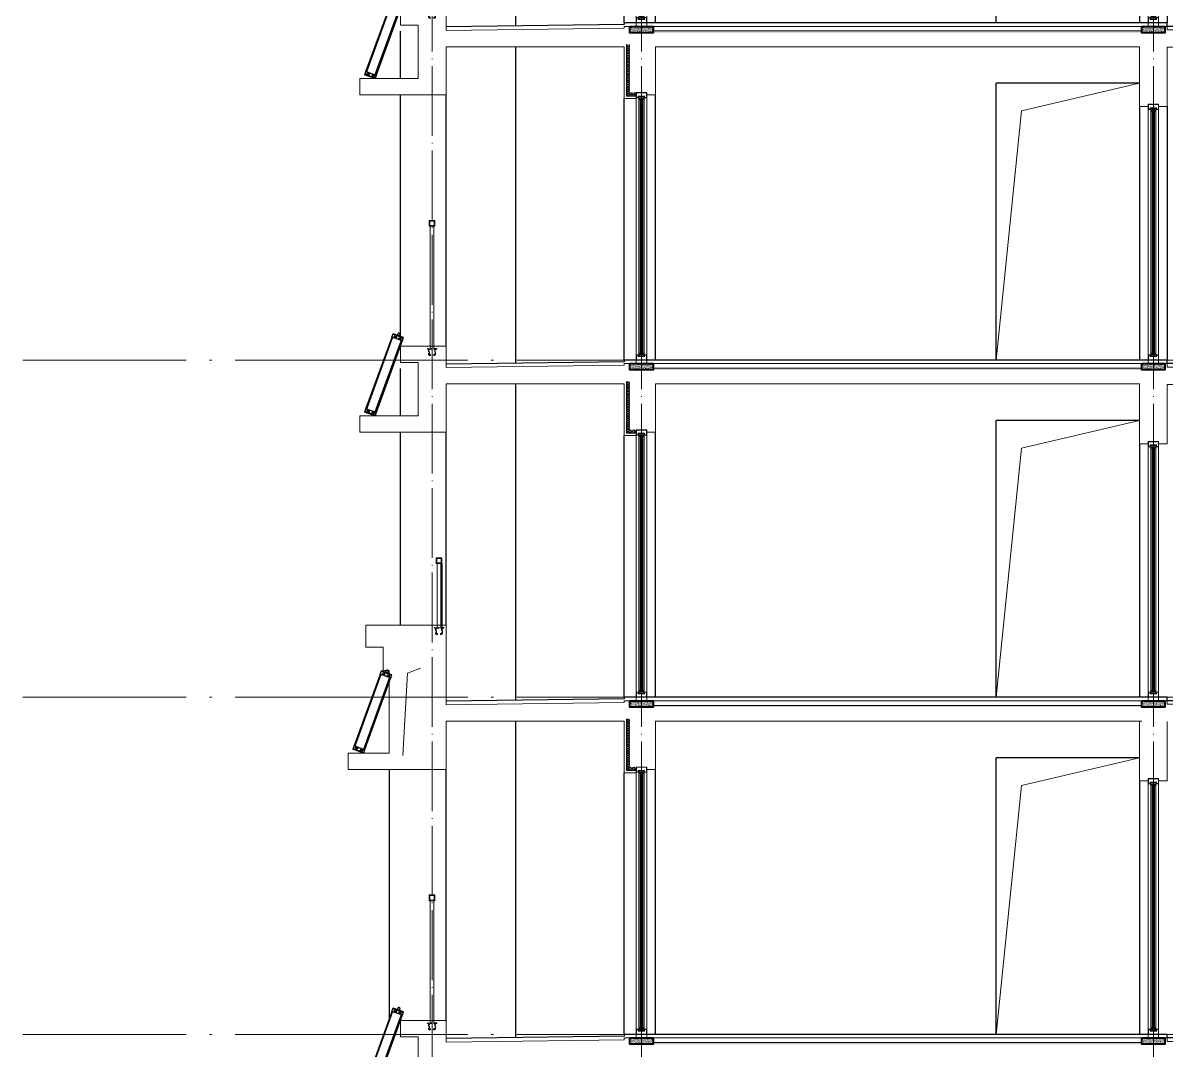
# Model space of a CAD drawing. Extents: x 27938 to 983267, y -209821 to 1628073.
# Drawn here: x 694490 to 704317, y -108311 to -99476 of the extents above; entities that cross this region are included whole.
import ezdxf

# ---------------------------------------------------------------- set-up
doc = ezdxf.new("R2010")
doc.units = 0
doc.header["$LTSCALE"] = 1000
doc.header["$MEASUREMENT"] = 0
doc.linetypes.add('DASH', pattern=[0.35, 0.25, -0.1])
doc.linetypes.add('DOTE', pattern=[2.42, 2, -0.2, 0.02, -0.2])
for name, color, linetype, lineweight in [('DOTE', 19, 'DOTE', 9), ('PUB_HATCH', 8, 'Continuous', 9), ('S_WINDOW', 144, 'Continuous', 15), ('WALL', 9, 'Continuous', 40), ('内粉刷', 37, 'Continuous', 9), ('立面-中轮廓线', 213, 'Continuous', 35), ('立面-栏杆', 105, 'Continuous', 15), ('立面-洞口示意', 152, 'Continuous', 13), ('细细', 250, 'Continuous', 0)]:
    doc.layers.add(name, color=color, linetype=linetype, lineweight=lineweight)
for name, color, linetype in [('Stair-栏杆', 142, 'Continuous'), ('实线层', 7, 'Continuous'), ('看线', 251, 'Continuous'), ('立面-看线', 251, 'Continuous')]:
    doc.layers.add(name, color=color, linetype=linetype)
pattern_1 = [(0, (-101346.083, -490723.398), (16.66875, 9.623705), [11.1125, -22.225]), (120, (-101346.083, -490723.398), (-16.66874801, 9.62370845), [11.1125, -22.225]), (60, (-101346.083, -490723.398), (1.99e-06, 19.24741345), [-22.225, 11.1125])]
pattern_2 = [(315, (145053.3697, 680712.4302), (-1.76776695, -1.76776695), []), (315, (145054.5482, 680712.4302), (-1.76776695, -1.76776695), [])]
pattern_3 = [(315, (145053.3697, 678374.192), (-1.767766953, -1.767766953), []), (315, (145054.5482, 678374.192), (-1.767766953, -1.767766953), [])]
pattern_4 = [(315, (145053.3697, 680612.4302), (-1.767766953, -1.767766953), []), (315, (145054.5482, 680612.4302), (-1.767766953, -1.767766953), [])]
pattern_5 = [(0, (-799083.24, -387726.952), (16.66875, 9.623705), [11.1125, -22.225]), (120, (-799083.24, -387726.952), (-16.66874801, 9.62370845), [11.1125, -22.225]), (60, (-799083.24, -387726.952), (1.99e-06, 19.24741345), [-22.225, 11.1125])]
pattern_6 = [(315, (-218910.2607, -140541.0897), (-1.767766953, -1.767766953), []), (315, (-218909.0822, -140541.0897), (-1.767766953, -1.767766953), [])]
pattern_7 = [(315, (-218910.2607, -141979.3279), (-1.767766953, -1.767766953), []), (315, (-218909.0822, -141979.3279), (-1.767766953, -1.767766953), [])]

# ---------------------------------------------------------------- blocks, each defined once
blk = doc.blocks.new('afzdfsregf')
at = {"layer": '细细'}
h = blk.add_hatch(dxfattribs=at)
h.set_pattern_fill('金属', color=256, style=0)
h.set_pattern_definition(pattern_2)
h.paths.add_polyline_path([(221063.8, 608913.8), (221043.8, 608913.8), (221043.8, 608927.3), (220993.8, 608927.3), (220993.8, 608913.8), (220973.8, 608913.8), (220973.8, 608958.8), (221063.8, 608958.8)])
h.paths.add_polyline_path([(221045.8, 608929.3), (221045.8, 608915.8), (221061.8, 608915.8), (221061.8, 608956.8), (220975.8, 608956.8), (220975.8, 608915.8), (220991.8, 608915.8), (220991.8, 608929.3)], flags=16)
h = blk.add_hatch(dxfattribs=at)
h.set_pattern_fill('金属', color=256, style=0)
h.set_pattern_definition(pattern_2)
h.paths.add_polyline_path([(220996.3, 608925.3), (220996.3, 608900.3), (221008.3, 608900.3), (221008.3, 608910.3), (221029.3, 608910.3), (221029.3, 608900.3), (221041.3, 608900.3), (221041.3, 608925.3)])
h.paths.add_polyline_path([(221039.3, 608923.3), (221039.3, 608902.3), (221031.3, 608902.3), (221031.3, 608912.3), (221006.3, 608912.3), (221006.3, 608902.3), (220998.3, 608902.3), (220998.3, 608923.3)], flags=16)
h = blk.add_hatch(color=256, dxfattribs=at)
edge = h.paths.add_edge_path()
edge.add_line((221023.3, 608910.3), (221023.3, 608898.3))
edge.add_arc((221018.8, 608890), 9.44, 61.51755, 118.48245)
edge.add_line((221014.3, 608898.3), (221014.3, 608910.3))
edge.add_arc((221018.8, 608918.6), 9.44, 241.51755, 298.48245)
h = blk.add_hatch(dxfattribs=at)
h.set_pattern_fill('金属', color=256, style=0)
h.set_pattern_definition(pattern_3)
h.paths.add_polyline_path([(221063.8, 606703.8), (221043.8, 606703.8), (221043.8, 606690.3), (220993.8, 606690.3), (220993.8, 606703.8), (220973.8, 606703.8), (220973.8, 606658.8), (221063.8, 606658.8)])
h.paths.add_polyline_path([(221045.8, 606688.3), (221045.8, 606701.8), (221061.8, 606701.8), (221061.8, 606660.8), (220975.8, 606660.8), (220975.8, 606701.8), (220991.8, 606701.8), (220991.8, 606688.3)], flags=16)
h = blk.add_hatch(dxfattribs=at)
h.set_pattern_fill('金属', color=256, style=0)
h.set_pattern_definition(pattern_3)
h.paths.add_polyline_path([(220996.3, 606692.3), (220996.3, 606717.3), (221008.3, 606717.3), (221008.3, 606707.3), (221029.3, 606707.3), (221029.3, 606717.3), (221041.3, 606717.3), (221041.3, 606692.3)])
h.paths.add_polyline_path([(221039.3, 606694.3), (221039.3, 606715.3), (221031.3, 606715.3), (221031.3, 606705.3), (221006.3, 606705.3), (221006.3, 606715.3), (220998.3, 606715.3), (220998.3, 606694.3)], flags=16)
h = blk.add_hatch(color=256, dxfattribs=at)
edge = h.paths.add_edge_path()
edge.add_line((221023.3, 606707.3), (221023.3, 606719.3))
edge.add_arc((221018.8, 606727.6), 9.44, 241.51755, 298.48245, ccw=False)
edge.add_line((221014.3, 606719.3), (221014.3, 606707.3))
edge.add_arc((221018.8, 606699), 9.44, 61.51755, 118.48245, ccw=False)
at = {"layer": 'S_WINDOW'}
for p, q in [((220973.8, 606703.8), (220973.8, 608913.8)), ((221063.8, 606703.8), (221063.8, 608913.8)), ((220996.3, 606717.3), (220996.3, 608900.3)), ((221041.3, 606717.3), (221041.3, 608900.3))]:
    blk.add_line(p, q, dxfattribs=at)
for points in [[(220973.8, 608958.8), (220973.8, 608913.8), (220993.8, 608913.8), (220993.8, 608927.3), (221043.8, 608927.3), (221043.8, 608913.8), (221063.8, 608913.8), (221063.8, 608958.8)], [(220975.8, 608956.8), (220975.8, 608915.8), (220991.8, 608915.8), (220991.8, 608929.3), (221045.8, 608929.3), (221045.8, 608915.8), (221061.8, 608915.8), (221061.8, 608956.8)], [(220996.3, 608925.3), (220996.3, 608900.3), (221008.3, 608900.3), (221008.3, 608910.3), (221029.3, 608910.3), (221029.3, 608900.3), (221041.3, 608900.3), (221041.3, 608925.3)], [(220998.3, 608923.3), (220998.3, 608902.3), (221006.3, 608902.3), (221006.3, 608912.3), (221031.3, 608912.3), (221031.3, 608902.3), (221039.3, 608902.3), (221039.3, 608923.3)], [(220973.8, 606658.8), (220973.8, 606703.8), (220993.8, 606703.8), (220993.8, 606690.3), (221043.8, 606690.3), (221043.8, 606703.8), (221063.8, 606703.8), (221063.8, 606658.8)], [(220975.8, 606660.8), (220975.8, 606701.8), (220991.8, 606701.8), (220991.8, 606688.3), (221045.8, 606688.3), (221045.8, 606701.8), (221061.8, 606701.8), (221061.8, 606660.8)], [(220996.3, 606692.3), (220996.3, 606717.3), (221008.3, 606717.3), (221008.3, 606707.3), (221029.3, 606707.3), (221029.3, 606717.3), (221041.3, 606717.3), (221041.3, 606692.3)], [(220998.3, 606694.3), (220998.3, 606715.3), (221006.3, 606715.3), (221006.3, 606705.3), (221031.3, 606705.3), (221031.3, 606715.3), (221039.3, 606715.3), (221039.3, 606694.3)]]:
    blk.add_lwpolyline(points, close=True, dxfattribs=at)
at = {"layer": '细细'}
for points in [[(221014.3, 606719.3), (221014.3, 608910.3)], [(221023.3, 606719.3), (221023.3, 608910.3)], [(221008.3, 608900.3), (221008.3, 606717.3)], [(221029.3, 608900.3), (221029.3, 606717.3)]]:
    blk.add_lwpolyline(points, dxfattribs=at)
for points in [[(221023.3, 608910.3), (221023.3, 608898.3, 0.253805), (221014.3, 608898.3), (221014.3, 608910.3, 0.253805)], [(221023.3, 606707.3), (221023.3, 606719.3, -0.253805), (221014.3, 606719.3), (221014.3, 606707.3, -0.253805)]]:
    blk.add_lwpolyline(points, format="xyb", close=True, dxfattribs=at)
blk = doc.blocks.new('A$C39C008DC')
at = {"layer": '实线层', "color": 5}
for p, q in [((254.8, 678.2), (264.9, 706)), ((255.2, 678.1), (265.5, 706.3)), ((353.5, 668.7), (263.2, 701.5)), ((353.1, 669.2), (263.8, 701.7)), ((264.9, 706), (265.3, 705.8)), ((354.7, 673.6), (265.4, 706.1)), ((354.8, 673.8), (265.5, 706.3)), ((303.6, 695.6), (297, 694.8)), ((323.3, 685.2), (297, 694.8)), ((303.6, 695.6), (310.7, 714.8)), ((303.6, 695.6), (318.7, 690.1)), ((325.7, 709.4), (310.7, 714.8)), ((318.7, 690.1), (325.7, 709.4)), ((318.7, 690.1), (323.3, 685.2)), ((31.5, 60.3), (256.2, 677.7)), ((256.5, 677.6), (31.8, 60.2)), ((32.3, 60.1), (257, 677.4)), ((260, 676.3), (35.3, 59)), ((260.5, 676.2), (35.8, 58.8)), ((334, 649.4), (109.3, 32)), ((334.3, 649.3), (109.6, 31.9)), ((118.1, 28.8), (342.8, 646.2)), ((343.2, 646), (118.5, 28.7)), ((118.9, 28.5), (343.6, 645.9)), ((345, 645.4), (254.8, 678.2)), ((280.3, 678), (281.3, 680.8)), ((282.2, 675.8), (280.3, 678)), ((280.6, 671.6), (285.7, 685.5)), ((281.3, 680.8), (284.1, 681.3)), ((285, 676.3), (282.2, 675.8)), ((284.1, 681.3), (286, 679)), ((286, 679), (285, 676.3)), ((320.7, 663.4), (321.6, 666.1)), ((322.5, 661.2), (320.7, 663.4)), ((321, 657), (326, 670.8)), ((321.6, 666.1), (324.5, 666.6)), ((325.4, 661.7), (322.5, 661.2)), ((324.5, 666.6), (326.3, 664.4)), ((326.3, 664.4), (325.4, 661.7)), ((344.5, 645.6), (354.8, 673.8)), ((345, 645.4), (355.1, 673.1)), ((355.1, 673.1), (354.6, 673.3)), ((30.1, 60.9), (20, 33.1)), ((20, 33.1), (20.4, 33)), ((30.5, 60.7), (20.3, 32.5)), ((109.6, 0.1), (20.3, 32.6)), ((109.5, 0), (20.3, 32.5)), ((111.8, 4.7), (21.6, 37.6)), ((111.2, 4.6), (21.9, 37.1)), ((120.3, 28), (30.1, 60.9)), ((120.3, 28), (32, 60.2)), ((49.8, 44.6), (48.8, 41.9)), ((48.8, 41.9), (50.6, 39.7)), ((54.1, 49.3), (49.1, 35.5)), ((52.6, 45.1), (49.8, 44.6)), ((50.6, 39.7), (53.5, 40.2)), ((54.5, 42.9), (52.6, 45.1)), ((53.5, 40.2), (54.5, 42.9)), ((93.4, 28.7), (92.4, 26)), ((92.4, 26), (94.3, 23.8)), ((97.8, 33.4), (92.8, 19.6)), ((96.3, 29.2), (93.4, 28.7)), ((94.3, 23.8), (97.1, 24.3)), ((98.1, 27), (96.3, 29.2)), ((97.1, 24.3), (98.1, 27)), ((119.8, 28.2), (109.5, 0)), ((110.2, 0.3), (109.7, 0.5)), ((120.3, 28), (110.2, 0.3))]:
    blk.add_line(p, q, dxfattribs=at)
for points in [[(263.2, 701.5), (263.3, 701.7), (263.5, 701.7), (263.6, 701.7), (263.8, 701.7)], [(353.5, 668.7), (353.5, 668.8), (353.4, 669), (353.3, 669.1), (353.1, 669.2)], [(21.6, 37.6), (21.6, 37.4), (21.6, 37.3), (21.8, 37.2), (21.9, 37.1)], [(111.8, 4.7), (111.7, 4.6), (111.6, 4.5), (111.4, 4.5), (111.2, 4.6)]]:
    blk.add_lwpolyline(points, dxfattribs=at)
for centre, radius in [((283.2, 678.5), 10), ((283.2, 678.5), 9.5), ((323.5, 663.9), 10), ((323.5, 663.9), 9.5), ((51.6, 42.4), 10), ((51.6, 42.4), 9.5), ((95.3, 26.5), 10), ((95.3, 26.5), 9.5)]:
    blk.add_circle(centre, radius, dxfattribs=at)
for centre, start, end in [((265.3, 705.8), 70, 160), ((354.6, 673.3), 340, 70), ((20.4, 33), 160, 250), ((109.7, 0.5), 250, 340)]:
    blk.add_arc(centre, 0.5, start, end, dxfattribs=at)
blk = doc.blocks.new('A$C1D9D50FA')
at = {"layer": '立面-栏杆'}
for p, q in [((-15, 0), (-15, 1050)), ((15, 1050), (15, 0))]:
    blk.add_line(p, q, dxfattribs=at)
at = {"layer": '立面-栏杆', "linetype": 'DASH', "ltscale": 0.1}
for p, q in [((40, 0), (-40, 0)), ((-40, 0), (-40, -7.1)), ((40, -7.1), (40, 0)), ((-40, -7.1), (-29.7, -7.1)), ((-29.7, -7.1), (-29.7, -51)), ((-22.5, -7.1), (22.4, -7.1)), ((-22.5, -51), (-22.5, -7.1)), ((-15.3, -52.8), (-20.7, -52.8)), ((-20.7, -60), (-15.3, -60)), ((-12.6, -57.3), (-12.6, -55.5)), ((12.5, -55.5), (12.5, -57.3)), ((20.6, -52.8), (15.2, -52.8)), ((15.2, -60), (20.6, -60)), ((22.4, -7.1), (22.4, -51)), ((29.6, -7.1), (40, -7.1)), ((29.6, -51), (29.6, -7.1))]:
    blk.add_line(p, q, dxfattribs=at)
at = {"layer": '立面-栏杆'}
for points in [[(25, 1100), (-25, 1100), (-25, 1050), (25, 1050)], [(19, 1094), (-19, 1094), (-19, 1056), (19, 1056)]]:
    blk.add_lwpolyline(points, close=True, dxfattribs=at)
at = {"layer": '立面-栏杆', "linetype": 'DASH', "ltscale": 0.1}
for centre, major_axis, start_param, end_param in [((-20.7, -51), (6.36, 6.36), 2.356194, 3.926991), ((-20.7, -51), (1.27, 1.27), 2.356194, 3.926991), ((-15.3, -55.5), (1.91, 1.91), 5.497787, 7.068583), ((-15.3, -57.3), (1.91, 1.91), 3.926991, 5.497787), ((15.2, -55.5), (1.91, 1.91), 0.785398, 2.356194), ((17.1, -55.4), (3.53, 3.53), 2.748894, 3.534292), ((20.6, -51), (-6.36, 6.36), 2.356194, 3.926991), ((20.6, -51), (-1.27, 1.27), 2.356194, 3.926991)]:
    blk.add_ellipse(centre, major_axis=major_axis, ratio=1, start_param=start_param, end_param=end_param, dxfattribs=at)
blk = doc.blocks.new('A$C3A5F60BE')
at = {"layer": 'Stair-栏杆'}
h = blk.add_hatch(dxfattribs=at)
h.set_pattern_fill('水域', color=5, scale=5)
h.set_pattern_definition([(0, (-542648.838, -108936.119), (0, 10.23622015), [1.2795276, -8.956693]), (26.5650512, (-542647.5587, -108936.119), (10.236220737, 9.4e-08), [1.4305551, -21.458329]), (333.4349488, (-542639.8815, -108935.479), (10.23622078, -4e-09), [1.4305551, -21.458329]), (45, (-542646.279, -108935.479), (0, 10.2362206), [1.80952525, -12.666676]), (135, (-542639.8815, -108935.479), (-10.2362206, 1e-15), [1.80952525, -12.666676]), (26.5650512, (-542644.9996, -108934.1997), (10.236220737, 9.4e-08), [1.4305551, -21.458329]), (333.4349488, (-542642.4406, -108933.56), (10.23622078, -4e-09), [1.4305551, -21.458329]), (0, (-542643.72, -108933.56), (0, 10.23622015), [1.2795276, -8.956693])])
h.paths.add_polyline_path([(15, 0), (25, 0), (25, 550), (15, 550)])
at = {"layer": 'Stair-栏杆', "color": 5}
blk.add_lwpolyline([(25, 550), (25, 550), (25, 0), (25, 0)], close=True, dxfattribs=at)
at = {"layer": '立面-栏杆'}
for p, q in [((-15, 0), (-15, 550)), ((15, 550), (15, 0))]:
    blk.add_line(p, q, dxfattribs=at)
at = {"layer": '立面-栏杆', "linetype": 'DASH', "ltscale": 0.1}
for p, q in [((40, 0), (-40, 0)), ((-40, 0), (-40, -7.1)), ((40, -7.1), (40, 0)), ((-40, -7.1), (-29.7, -7.1)), ((-29.7, -7.1), (-29.7, -51)), ((-22.5, -7.1), (22.4, -7.1)), ((-22.5, -51), (-22.5, -7.1)), ((-15.3, -52.8), (-20.7, -52.8)), ((-20.7, -60), (-15.3, -60)), ((-12.6, -57.3), (-12.6, -55.5)), ((12.5, -55.5), (12.5, -57.3)), ((20.6, -52.8), (15.2, -52.8)), ((15.2, -60), (20.6, -60)), ((22.4, -7.1), (22.4, -51)), ((29.6, -7.1), (40, -7.1)), ((29.6, -51), (29.6, -7.1))]:
    blk.add_line(p, q, dxfattribs=at)
at = {"layer": '立面-栏杆'}
for points in [[(25, 600), (-25, 600), (-25, 550), (25, 550)], [(19, 594), (-19, 594), (-19, 556), (19, 556)]]:
    blk.add_lwpolyline(points, close=True, dxfattribs=at)
at = {"layer": '立面-栏杆', "linetype": 'DASH', "ltscale": 0.1}
for centre, major_axis, start_param, end_param in [((-20.7, -51), (6.36, 6.36), 2.356194, 3.926991), ((-20.7, -51), (1.27, 1.27), 2.356194, 3.926991), ((-15.3, -55.5), (1.91, 1.91), 5.497787, 7.068583), ((-15.3, -57.3), (1.91, 1.91), 3.926991, 5.497787), ((15.2, -55.5), (1.91, 1.91), 0.785398, 2.356194), ((17.1, -55.4), (3.53, 3.53), 2.748894, 3.534292), ((20.6, -51), (-6.36, 6.36), 2.356194, 3.926991), ((20.6, -51), (-1.27, 1.27), 2.356194, 3.926991)]:
    blk.add_ellipse(centre, major_axis=major_axis, ratio=1, start_param=start_param, end_param=end_param, dxfattribs=at)
blk = doc.blocks.new('sregfse')
at = {"layer": '细细'}
h = blk.add_hatch(dxfattribs=at)
h.set_pattern_fill('金属', color=256, style=0)
h.set_pattern_definition(pattern_4)
h.paths.add_polyline_path([(177216.5, 300112.9), (177236.5, 300112.9), (177236.5, 300126.4), (177286.5, 300126.4), (177286.5, 300112.9), (177306.5, 300112.9), (177306.5, 300157.9), (177216.5, 300157.9)])
h.paths.add_polyline_path([(177234.5, 300128.4), (177234.5, 300114.9), (177218.5, 300114.9), (177218.5, 300155.9), (177304.5, 300155.9), (177304.5, 300114.9), (177288.5, 300114.9), (177288.5, 300128.4)], flags=16)
h = blk.add_hatch(dxfattribs=at)
h.set_pattern_fill('金属', color=256, style=0)
h.set_pattern_definition(pattern_4)
h.paths.add_polyline_path([(177284, 300124.4), (177284, 300099.4), (177272, 300099.4), (177272, 300109.4), (177251, 300109.4), (177251, 300099.4), (177239, 300099.4), (177239, 300124.4)])
h.paths.add_polyline_path([(177241, 300122.4), (177241, 300101.4), (177249, 300101.4), (177249, 300111.4), (177274, 300111.4), (177274, 300101.4), (177282, 300101.4), (177282, 300122.4)], flags=16)
h = blk.add_hatch(color=256, dxfattribs=at)
edge = h.paths.add_edge_path()
edge.add_line((177257, 300109.4), (177257, 300097.4))
edge.add_arc((177261.5, 300089.1), 9.44, 61.51755, 118.48245, ccw=False)
edge.add_line((177266, 300097.4), (177266, 300109.4))
edge.add_arc((177261.5, 300117.7), 9.44, 241.51755, 298.48245, ccw=False)
h = blk.add_hatch(dxfattribs=at)
h.set_pattern_fill('金属', color=256, style=0)
h.set_pattern_definition(pattern_3)
h.paths.add_polyline_path([(177216.5, 298002.9), (177236.5, 298002.9), (177236.5, 297989.4), (177286.5, 297989.4), (177286.5, 298002.9), (177306.5, 298002.9), (177306.5, 297957.9), (177216.5, 297957.9)])
h.paths.add_polyline_path([(177234.5, 297987.4), (177234.5, 298000.9), (177218.5, 298000.9), (177218.5, 297959.9), (177304.5, 297959.9), (177304.5, 298000.9), (177288.5, 298000.9), (177288.5, 297987.4)], flags=16)
h = blk.add_hatch(dxfattribs=at)
h.set_pattern_fill('金属', color=256, style=0)
h.set_pattern_definition(pattern_3)
h.paths.add_polyline_path([(177284, 297991.4), (177284, 298016.4), (177272, 298016.4), (177272, 298006.4), (177251, 298006.4), (177251, 298016.4), (177239, 298016.4), (177239, 297991.4)])
h.paths.add_polyline_path([(177241, 297993.4), (177241, 298014.4), (177249, 298014.4), (177249, 298004.4), (177274, 298004.4), (177274, 298014.4), (177282, 298014.4), (177282, 297993.4)], flags=16)
h = blk.add_hatch(color=256, dxfattribs=at)
edge = h.paths.add_edge_path()
edge.add_line((177257, 298006.4), (177257, 298018.4))
edge.add_arc((177261.5, 298026.7), 9.44, 241.51755, 298.48245)
edge.add_line((177266, 298018.4), (177266, 298006.4))
edge.add_arc((177261.5, 297998.1), 9.44, 61.51755, 118.48245)
at = {"layer": 'S_WINDOW'}
for p, q in [((177216.5, 298002.9), (177216.5, 300112.9)), ((177239, 298016.4), (177239, 300099.4)), ((177284, 298016.4), (177284, 300099.4)), ((177306.5, 298002.9), (177306.5, 300112.9))]:
    blk.add_line(p, q, dxfattribs=at)
for points in [[(177306.5, 300157.9), (177306.5, 300112.9), (177286.5, 300112.9), (177286.5, 300126.4), (177236.5, 300126.4), (177236.5, 300112.9), (177216.5, 300112.9), (177216.5, 300157.9)], [(177304.5, 300155.9), (177304.5, 300114.9), (177288.5, 300114.9), (177288.5, 300128.4), (177234.5, 300128.4), (177234.5, 300114.9), (177218.5, 300114.9), (177218.5, 300155.9)], [(177284, 300124.4), (177284, 300099.4), (177272, 300099.4), (177272, 300109.4), (177251, 300109.4), (177251, 300099.4), (177239, 300099.4), (177239, 300124.4)], [(177282, 300122.4), (177282, 300101.4), (177274, 300101.4), (177274, 300111.4), (177249, 300111.4), (177249, 300101.4), (177241, 300101.4), (177241, 300122.4)], [(177306.5, 297957.9), (177306.5, 298002.9), (177286.5, 298002.9), (177286.5, 297989.4), (177236.5, 297989.4), (177236.5, 298002.9), (177216.5, 298002.9), (177216.5, 297957.9)], [(177304.5, 297959.9), (177304.5, 298000.9), (177288.5, 298000.9), (177288.5, 297987.4), (177234.5, 297987.4), (177234.5, 298000.9), (177218.5, 298000.9), (177218.5, 297959.9)], [(177284, 297991.4), (177284, 298016.4), (177272, 298016.4), (177272, 298006.4), (177251, 298006.4), (177251, 298016.4), (177239, 298016.4), (177239, 297991.4)], [(177282, 297993.4), (177282, 298014.4), (177274, 298014.4), (177274, 298004.4), (177249, 298004.4), (177249, 298014.4), (177241, 298014.4), (177241, 297993.4)]]:
    blk.add_lwpolyline(points, close=True, dxfattribs=at)
at = {"layer": '细细'}
for points in [[(177251, 300099.4), (177251, 298016.4)], [(177257, 298018.4), (177257, 300109.4)], [(177266, 298018.4), (177266, 300109.4)], [(177272, 300099.4), (177272, 298016.4)]]:
    blk.add_lwpolyline(points, dxfattribs=at)
for points in [[(177257, 300109.4), (177257, 300097.4, -0.253805), (177266, 300097.4), (177266, 300109.4, -0.253805)], [(177257, 298006.4), (177257, 298018.4, 0.253805), (177266, 298018.4), (177266, 298006.4, 0.253805)]]:
    blk.add_lwpolyline(points, format="xyb", close=True, dxfattribs=at)
blk = doc.blocks.new('zrszerf')
at = {"layer": '细细'}
h = blk.add_hatch(dxfattribs=at)
h.set_pattern_fill('金属', color=256, style=0)
h.set_pattern_definition(pattern_6)
h.paths.add_polyline_path([(257694.9, 608543.3), (257714.9, 608543.3), (257714.9, 608556.8), (257764.9, 608556.8), (257764.9, 608543.3), (257784.9, 608543.3), (257784.9, 608588.3), (257694.9, 608588.3)])
h.paths.add_polyline_path([(257712.9, 608558.8), (257712.9, 608545.3), (257696.9, 608545.3), (257696.9, 608586.3), (257782.9, 608586.3), (257782.9, 608545.3), (257766.9, 608545.3), (257766.9, 608558.8)], flags=16)
h = blk.add_hatch(dxfattribs=at)
h.set_pattern_fill('金属', color=256, style=0)
h.set_pattern_definition(pattern_6)
h.paths.add_polyline_path([(257762.4, 608554.8), (257762.4, 608529.8), (257750.4, 608529.8), (257750.4, 608539.8), (257729.4, 608539.8), (257729.4, 608529.8), (257717.4, 608529.8), (257717.4, 608554.8)])
h.paths.add_polyline_path([(257719.4, 608552.8), (257719.4, 608531.8), (257727.4, 608531.8), (257727.4, 608541.8), (257752.4, 608541.8), (257752.4, 608531.8), (257760.4, 608531.8), (257760.4, 608552.8)], flags=16)
h = blk.add_hatch(color=256, dxfattribs=at)
edge = h.paths.add_edge_path()
edge.add_line((257735.4, 608539.8), (257735.4, 608527.8))
edge.add_arc((257739.9, 608519.5), 9.44, 61.51755, 118.48245, ccw=False)
edge.add_line((257744.4, 608527.8), (257744.4, 608539.8))
edge.add_arc((257739.9, 608548.1), 9.44, 241.51755, 298.48245, ccw=False)
h = blk.add_hatch(dxfattribs=at)
h.set_pattern_fill('金属', color=256, style=0)
h.set_pattern_definition(pattern_7)
h.paths.add_polyline_path([(257694.9, 607233.3), (257714.9, 607233.3), (257714.9, 607219.8), (257764.9, 607219.8), (257764.9, 607233.3), (257784.9, 607233.3), (257784.9, 607188.3), (257694.9, 607188.3)])
h.paths.add_polyline_path([(257712.9, 607217.8), (257712.9, 607231.3), (257696.9, 607231.3), (257696.9, 607190.3), (257782.9, 607190.3), (257782.9, 607231.3), (257766.9, 607231.3), (257766.9, 607217.8)], flags=16)
h = blk.add_hatch(dxfattribs=at)
h.set_pattern_fill('金属', color=256, style=0)
h.set_pattern_definition(pattern_7)
h.paths.add_polyline_path([(257762.4, 607221.8), (257762.4, 607246.8), (257750.4, 607246.8), (257750.4, 607236.8), (257729.4, 607236.8), (257729.4, 607246.8), (257717.4, 607246.8), (257717.4, 607221.8)])
h.paths.add_polyline_path([(257719.4, 607223.8), (257719.4, 607244.8), (257727.4, 607244.8), (257727.4, 607234.8), (257752.4, 607234.8), (257752.4, 607244.8), (257760.4, 607244.8), (257760.4, 607223.8)], flags=16)
h = blk.add_hatch(color=256, dxfattribs=at)
edge = h.paths.add_edge_path()
edge.add_line((257735.4, 607236.8), (257735.4, 607248.8))
edge.add_arc((257739.9, 607257.1), 9.44, 241.51755, 298.48245)
edge.add_line((257744.4, 607248.8), (257744.4, 607236.8))
edge.add_arc((257739.9, 607228.5), 9.44, 61.51755, 118.48245)
at = {"layer": 'S_WINDOW'}
for p, q in [((257694.9, 607233.3), (257694.9, 608543.3)), ((257717.4, 607246.8), (257717.4, 608529.8)), ((257762.4, 607246.8), (257762.4, 608529.8)), ((257784.9, 607233.3), (257784.9, 608543.3))]:
    blk.add_line(p, q, dxfattribs=at)
for points in [[(257784.9, 608588.3), (257784.9, 608543.3), (257764.9, 608543.3), (257764.9, 608556.8), (257714.9, 608556.8), (257714.9, 608543.3), (257694.9, 608543.3), (257694.9, 608588.3)], [(257782.9, 608586.3), (257782.9, 608545.3), (257766.9, 608545.3), (257766.9, 608558.8), (257712.9, 608558.8), (257712.9, 608545.3), (257696.9, 608545.3), (257696.9, 608586.3)], [(257762.4, 608554.8), (257762.4, 608529.8), (257750.4, 608529.8), (257750.4, 608539.8), (257729.4, 608539.8), (257729.4, 608529.8), (257717.4, 608529.8), (257717.4, 608554.8)], [(257760.4, 608552.8), (257760.4, 608531.8), (257752.4, 608531.8), (257752.4, 608541.8), (257727.4, 608541.8), (257727.4, 608531.8), (257719.4, 608531.8), (257719.4, 608552.8)], [(257784.9, 607188.3), (257784.9, 607233.3), (257764.9, 607233.3), (257764.9, 607219.8), (257714.9, 607219.8), (257714.9, 607233.3), (257694.9, 607233.3), (257694.9, 607188.3)], [(257782.9, 607190.3), (257782.9, 607231.3), (257766.9, 607231.3), (257766.9, 607217.8), (257712.9, 607217.8), (257712.9, 607231.3), (257696.9, 607231.3), (257696.9, 607190.3)], [(257762.4, 607221.8), (257762.4, 607246.8), (257750.4, 607246.8), (257750.4, 607236.8), (257729.4, 607236.8), (257729.4, 607246.8), (257717.4, 607246.8), (257717.4, 607221.8)], [(257760.4, 607223.8), (257760.4, 607244.8), (257752.4, 607244.8), (257752.4, 607234.8), (257727.4, 607234.8), (257727.4, 607244.8), (257719.4, 607244.8), (257719.4, 607223.8)]]:
    blk.add_lwpolyline(points, close=True, dxfattribs=at)
at = {"layer": '细细'}
for points in [[(257729.4, 608529.8), (257729.4, 607246.8)], [(257735.4, 607248.8), (257735.4, 608539.8)], [(257744.4, 607248.8), (257744.4, 608539.8)], [(257750.4, 608529.8), (257750.4, 607246.8)]]:
    blk.add_lwpolyline(points, dxfattribs=at)
for points in [[(257735.4, 608539.8), (257735.4, 608527.8, -0.253805), (257744.4, 608527.8), (257744.4, 608539.8, -0.253805)], [(257735.4, 607236.8), (257735.4, 607248.8, 0.253805), (257744.4, 607248.8), (257744.4, 607236.8, 0.253805)]]:
    blk.add_lwpolyline(points, format="xyb", close=True, dxfattribs=at)
blk = doc.blocks.new('A$C11CA64F7')
at = {"layer": '立面-看线'}
h = blk.add_hatch(dxfattribs=at)
h.set_pattern_fill('HONEY', color=256, scale=7)
h.set_pattern_definition([(0, (-801983.24, -387726.952), (16.66875, 9.623705), [11.1125, -22.225]), (120, (-801983.24, -387726.952), (-16.66874801, 9.62370845), [11.1125, -22.225]), (60, (-801983.24, -387726.952), (1.99e-06, 19.24741345), [-22.225, 11.1125])])
h.paths.add_polyline_path([(9300, -2150), (9270, -2150), (9270, -1380), (9215, -1380), (9215, -1350), (9300, -1350)])
h = blk.add_hatch(dxfattribs=at)
h.set_pattern_fill('碎沙', color=256, scale=4)
h.set_pattern_definition([(37.5, (-791983.2396, -387641.9525), (-0.32000626, 9.78826475), [0, -7.7216, 0, -8.636, 0, -8.255]), (7.5, (-791983.24, -387641.952), (8.99046566, 14.33650201), [0, -4.1656, 0, -6.9596, 0, -2.667]), (327.5, (-791989.488, -387641.9525), (15.819847405, 0.02874369), [0, -2.54, 0, -9.144, 0, -11.938]), (317.5, (-791989.488, -387641.952), (15.27112905, 4.45858647), [0, -1.27, 0, -5.9944, 0, -6.858])])
h.paths.add_polyline_path([(9070, -2180), (9270, -2180), (9270, -2080), (9070, -2080)])
h = blk.add_hatch(dxfattribs=at)
h.set_pattern_fill('HONEY', color=256, scale=7)
h.set_pattern_definition([(0, (-801833.24, -389226.952), (16.66875, 9.623705), [11.1125, -22.225]), (120, (-801833.24, -389226.952), (-16.66874801, 9.62370845), [11.1125, -22.225]), (60, (-801833.24, -389226.952), (1.99e-06, 19.24741345), [-22.225, 11.1125])])
h.paths.add_polyline_path([(9270, -2180), (9420, -2180), (9420, -2280), (9270, -2280), (9270, -2780), (9420, -2780), (9420, -2880), (9270, -2880), (9215, -2880), (9215, -2910), (9450, -2910), (9450, -2750), (9300, -2750), (9300, -2310), (9450, -2310), (9450, -2150), (9270, -2150)])
h = blk.add_hatch(dxfattribs=at)
h.set_pattern_fill('碎沙', color=256, scale=4)
h.set_pattern_definition([(37.5, (-799083.24, -387726.9525), (-0.32000626, 9.78826475), [0, -7.7216, 0, -8.636, 0, -8.255]), (7.5, (-799083.24, -387726.952), (8.99046566, 14.33650201), [0, -4.1656, 0, -6.9596, 0, -2.667]), (327.5, (-799089.488, -387726.9525), (15.819847405, 0.02874369), [0, -2.54, 0, -9.144, 0, -11.938]), (317.5, (-799089.488, -387726.952), (15.27112905, 4.45858647), [0, -1.27, 0, -5.9944, 0, -6.858])])
h.paths.add_polyline_path([(1970, -2365), (2170, -2365), (2170, -2310), (1970, -2310)])
h = blk.add_hatch(dxfattribs=at)
h.set_pattern_fill('HONEY', color=256, scale=7)
h.set_pattern_definition(pattern_5)
h.paths.add_polyline_path([(6370, -2365), (6370, -2350), (2170, -2350), (2170, -2365)])
h = blk.add_hatch(dxfattribs=at)
h.set_pattern_fill('碎沙', color=256, scale=4)
h.set_pattern_definition([(37.5, (-794683.24, -387726.9525), (-0.32000626, 9.78826475), [0, -7.7216, 0, -8.636, 0, -8.255]), (7.5, (-794683.24, -387726.952), (8.99046566, 14.33650201), [0, -4.1656, 0, -6.9596, 0, -2.667]), (327.5, (-794689.488, -387726.9525), (15.819847405, 0.02874369), [0, -2.54, 0, -9.144, 0, -11.938]), (317.5, (-794689.488, -387726.952), (15.27112905, 4.45858647), [0, -1.27, 0, -5.9944, 0, -6.858])])
h.paths.add_polyline_path([(6370, -2365), (6570, -2365), (6570, -2310), (6370, -2310)])
h = blk.add_hatch(dxfattribs=at)
h.set_pattern_fill('HONEY', color=256, scale=7)
h.set_pattern_definition(pattern_5)
h.paths.add_polyline_path([(1940, -2465), (1970, -2465), (1970, -2880), (2025, -2880), (2025, -2910), (1940, -2910)])
at = {"layer": 'PUB_HATCH', "color": 215, "true_color": 0xa953a0}
blk.add_line((2170, -2350), (6370, -2350), dxfattribs=at)
for points in [[(9215, -1350), (9300, -1350), (9300, -2150)], [(9300, -2150), (9450, -2150), (9450, -2310), (9300, -2310), (9300, -2750), (9450, -2750), (9450, -2910), (9215, -2910)], [(1940, -2465), (1940, -2910), (2025, -2910)]]:
    blk.add_lwpolyline(points, dxfattribs=at)
at = {"layer": 'S_WINDOW'}
for points in [[(2025, -2280), (2115, -2280), (2115, -2310), (2025, -2310)], [(6425, -2280), (6515, -2280), (6515, -2310), (6425, -2310)]]:
    blk.add_lwpolyline(points, close=True, dxfattribs=at)
at = {"layer": 'WALL', "color": 7}
for points in [[(9070, -2080), (9270, -2080), (9270, -2180), (9070, -2180)], [(1970, -2310), (2170, -2310), (2170, -2365), (1970, -2365)]]:
    blk.add_lwpolyline(points, close=True, dxfattribs=at)
at = {"layer": 'WALL'}
blk.add_lwpolyline([(6370, -2310), (6570, -2310), (6570, -2365), (6370, -2365)], close=True, dxfattribs=at)
at = {"layer": '内粉刷'}
for points in [[(9125, -1360), (9050, -1360), (9050, -2340), (6590, -2340), (6590, -2310), (1920, -2310), (1920, -2325), (390, -2345)], [(9215, -1330), (9320, -1330), (9320, -2130)], [(390, -2345), (390, -2160), (0, -2160), (0, -2300), (150, -2300), (150, -2760), (-350, -2760), (-350, -2900), (390, -2900), (390, -2485), (1920, -2485), (1920, -2930), (2025, -2930)], [(9320, -2130), (9470, -2130), (9470, -2330), (9320, -2330), (9320, -2730), (9470, -2730), (9470, -2930), (9215, -2930)], [(2115, -2900), (2190, -2900), (2190, -2485), (6350, -2485)], [(6350, -2485), (6350, -3000), (6425, -3000)], [(6515, -3000), (6590, -3000), (6590, -2490)], [(6590, -2490), (9050, -2490), (9050, -2900), (9125, -2900)]]:
    blk.add_lwpolyline(points, dxfattribs=at)
at = {"layer": '看线', "color": 252, "true_color": 0x939598}
for p, q in [((990, -2307.2), (990, 415)), ((6350, 100), (5120, 100)), ((0, -2077.2), (0, 0)), ((0, -2760), (0, -2352.5))]:
    blk.add_line(p, q, dxfattribs=at)
at = {"layer": '看线'}
for p, q in [((390, -2160), (390, 0)), ((1920, -2280), (1920, -30)), ((2190, -2280), (2190, 0)), ((9050, -1360), (9050, 0)), ((9320, -30), (9320, -1330))]:
    blk.add_line(p, q, dxfattribs=at)
at = {"layer": '看线', "color": 252, "true_color": 0x939598}
blk.add_lwpolyline([(5120, -2280), (5120, 100)], dxfattribs=at)
at = {"layer": '看线'}
for points in [[(6350, -100), (6350, -2280)], [(6590, -100), (6590, -2280)]]:
    blk.add_lwpolyline(points, dxfattribs=at)
at = {"layer": '看线', "color": 32}
blk.add_lwpolyline([(9050, -2310), (6590, -2310), (6590, -2280), (1920, -2280), (1920, -2295), (390, -2315)], dxfattribs=at)
at = {"layer": '立面-中轮廓线'}
for p, q in [((10220, 620), (10220, -2280)), ((11920, 620), (11920, -2280))]:
    blk.add_line(p, q, dxfattribs=at)
for name, p in [('afzdfsregf', (-218948.8, -608938.8)), ('zrszerf', (-248569.9, -608568.3)), ('A$C1D9D50FA', (270, -2180)), ('A$C39C008DC', (-330, -2760))]:
    blk.add_blockref(name, p)
at = {"xscale": -1}
blk.add_blockref('sregfse', (183731.5, -300237.9), dxfattribs=at)

msp = doc.modelspace()

# ---------------------------------------------------------------- hatches: boundary and pattern name
at = {"layer": '立面-看线'}
h = msp.add_hatch(dxfattribs=at)
h.set_pattern_fill('碎沙', color=256, scale=4)
h.set_pattern_definition([(37.5, (-101346.083, -490723.398), (-0.32000626, 9.78826475), [0, -7.7216, 0, -8.636, 0, -8.255]), (7.5, (-101346.083, -490723.398), (8.99046566, 14.33650201), [0, -4.1656, 0, -6.9596, 0, -2.667]), (327.5, (-101352.331, -490723.398), (15.819847405, 0.02874369), [0, -2.54, 0, -9.144, 0, -11.938]), (317.5, (-101352.331, -490723.398), (15.27112905, 4.45858647), [0, -1.27, 0, -5.9944, 0, -6.858])])
h.paths.add_polyline_path([(699707.2, -105361.4), (699907.2, -105361.4), (699907.2, -105306.4), (699707.2, -105306.4)])
h = msp.add_hatch(dxfattribs=at)
h.set_pattern_fill('HONEY', color=256, scale=7)
h.set_pattern_definition(pattern_1)
h.paths.add_polyline_path([(704107.2, -105361.4), (704107.2, -105346.4), (699907.2, -105346.4), (699907.2, -105361.4)])
h = msp.add_hatch(dxfattribs=at)
h.set_pattern_fill('碎沙', color=256, scale=4)
h.set_pattern_definition([(37.5, (-96946.083, -490723.398), (-0.32000626, 9.78826475), [0, -7.7216, 0, -8.636, 0, -8.255]), (7.5, (-96946.083, -490723.398), (8.99046566, 14.33650201), [0, -4.1656, 0, -6.9596, 0, -2.667]), (327.5, (-96952.331, -490723.398), (15.819847405, 0.02874369), [0, -2.54, 0, -9.144, 0, -11.938]), (317.5, (-96952.331, -490723.398), (15.27112905, 4.45858647), [0, -1.27, 0, -5.9944, 0, -6.858])])
h.paths.add_polyline_path([(704107.2, -105361.4), (704307.2, -105361.4), (704307.2, -105306.4), (704107.2, -105306.4)])
h = msp.add_hatch(dxfattribs=at)
h.set_pattern_fill('HONEY', color=256, scale=7)
h.set_pattern_definition(pattern_1)
h.paths.add_polyline_path([(699677.2, -105461.4), (699707.2, -105461.4), (699707.2, -105876.4), (699762.2, -105876.4), (699762.2, -105906.4), (699677.2, -105906.4)])
h = msp.add_hatch(dxfattribs=at)
h.set_pattern_fill('碎沙', color=256, scale=4)
h.set_pattern_definition([(37.5, (-101346.083, -493623.398), (-0.32000626, 9.78826475), [0, -7.7216, 0, -8.636, 0, -8.255]), (7.5, (-101346.083, -493623.398), (8.99046566, 14.33650201), [0, -4.1656, 0, -6.9596, 0, -2.667]), (327.5, (-101352.331, -493623.398), (15.819847405, 0.02874369), [0, -2.54, 0, -9.144, 0, -11.938]), (317.5, (-101352.331, -493623.398), (15.27112905, 4.45858647), [0, -1.27, 0, -5.9944, 0, -6.858])])
h.paths.add_polyline_path([(699707.2, -108261.4), (699907.2, -108261.4), (699907.2, -108206.4), (699707.2, -108206.4)])
h = msp.add_hatch(dxfattribs=at)
h.set_pattern_fill('HONEY', color=256, scale=7)
h.set_pattern_definition([(0, (-101346.083, -493623.398), (16.66875, 9.623705), [11.1125, -22.225]), (120, (-101346.083, -493623.398), (-16.66874801, 9.62370845), [11.1125, -22.225]), (60, (-101346.083, -493623.398), (1.99e-06, 19.24741345), [-22.225, 11.1125])])
h.paths.add_polyline_path([(704107.2, -108261.4), (704107.2, -108246.4), (699907.2, -108246.4), (699907.2, -108261.4)])
h = msp.add_hatch(dxfattribs=at)
h.set_pattern_fill('碎沙', color=256, scale=4)
h.set_pattern_definition([(37.5, (-96946.083, -493623.398), (-0.32000626, 9.78826475), [0, -7.7216, 0, -8.636, 0, -8.255]), (7.5, (-96946.083, -493623.398), (8.99046566, 14.33650201), [0, -4.1656, 0, -6.9596, 0, -2.667]), (327.5, (-96952.331, -493623.398), (15.819847405, 0.02874369), [0, -2.54, 0, -9.144, 0, -11.938]), (317.5, (-96952.331, -493623.398), (15.27112905, 4.45858647), [0, -1.27, 0, -5.9944, 0, -6.858])])
h.paths.add_polyline_path([(704107.2, -108261.4), (704307.2, -108261.4), (704307.2, -108206.4), (704107.2, -108206.4)])

# ---------------------------------------------------------------- linework, layer by layer
at = {"layer": 'DOTE', "linetype": 'DOTE', "ltscale": 0.3}
for p, q in [((698007.2, -83876.4), (698007.2, -116695.2)), ((699807.2, -83876.4), (699807.2, -116695.2)), ((704207.2, -83876.4), (704207.2, -116695.2))]:
    msp.add_line(p, q, dxfattribs=at)
at = {"layer": 'DOTE', "linetype": 'DOTE'}
for p, q in [((717674.5, -102376.4), (694489.8, -102376.4)), ((717674.5, -105276.4), (694489.8, -105276.4)), ((717674.5, -108176.4), (694489.8, -108176.4))]:
    msp.add_line(p, q, dxfattribs=at)
at = {"layer": 'PUB_HATCH', "color": 215, "true_color": 0xa953a0}
for p, q in [((699907.2, -105346.4), (704107.2, -105346.4)), ((699907.2, -108246.4), (704107.2, -108246.4))]:
    msp.add_line(p, q, dxfattribs=at)
msp.add_lwpolyline([(699677.2, -105461.4), (699677.2, -105906.4), (699762.2, -105906.4)], dxfattribs=at)
at = {"layer": 'S_WINDOW'}
for points in [[(699762.2, -105276.4), (699852.2, -105276.4), (699852.2, -105306.4), (699762.2, -105306.4)], [(704162.2, -105276.4), (704252.2, -105276.4), (704252.2, -105306.4), (704162.2, -105306.4)], [(699762.2, -108176.4), (699852.2, -108176.4), (699852.2, -108206.4), (699762.2, -108206.4)], [(704162.2, -108176.4), (704252.2, -108176.4), (704252.2, -108206.4), (704162.2, -108206.4)]]:
    msp.add_lwpolyline(points, close=True, dxfattribs=at)
at = {"layer": 'WALL', "color": 7}
for points in [[(699707.2, -105306.4), (699907.2, -105306.4), (699907.2, -105361.4), (699707.2, -105361.4)], [(699707.2, -108206.4), (699907.2, -108206.4), (699907.2, -108261.4), (699707.2, -108261.4)]]:
    msp.add_lwpolyline(points, close=True, dxfattribs=at)
at = {"layer": 'WALL'}
for points in [[(704107.2, -105306.4), (704307.2, -105306.4), (704307.2, -105361.4), (704107.2, -105361.4)], [(704107.2, -108206.4), (704307.2, -108206.4), (704307.2, -108261.4), (704107.2, -108261.4)]]:
    msp.add_lwpolyline(points, close=True, dxfattribs=at)
at = {"layer": '内粉刷'}
for points in [[(706862.2, -104356.4), (706787.2, -104356.4), (706787.2, -105336.4), (704327.2, -105336.4), (704327.2, -105306.4), (699657.2, -105306.4), (699657.2, -105321.4), (698127.2, -105341.4)], [(698127.2, -105341.4), (698127.2, -104656.4), (697437.2, -104656.4), (697437.2, -104846.4), (697587.2, -104846.4), (697587.2, -105046.4), (697637.2, -105046.4), (697637.2, -105756.4)], [(697637.2, -105756.4), (697287.2, -105756.4), (697287.2, -105896.4), (698127.2, -105896.4), (698127.2, -105481.4)], [(698127.2, -105481.4), (699657.2, -105481.4), (699657.2, -105926.4), (699762.2, -105926.4)], [(699852.2, -105896.4), (699927.2, -105896.4), (699927.2, -105481.4), (704107.2, -105481.4)], [(704087.2, -105481.4), (704087.2, -105996.4), (704162.2, -105996.4)], [(704252.2, -105996.4), (704327.2, -105996.4), (704327.2, -105486.4)], [(706862.2, -107256.4), (706787.2, -107256.4), (706787.2, -108236.4), (704327.2, -108236.4), (704327.2, -108206.4), (699657.2, -108206.4), (699657.2, -108221.4), (698127.2, -108241.4)], [(699762.2, -108826.4), (699657.2, -108826.4), (699657.2, -108381.4), (698127.2, -108381.4), (698127.2, -108796.4), (697387.2, -108796.4), (697387.2, -108656.4), (697887.2, -108656.4), (697887.2, -108196.4), (697737.2, -108196.4), (697737.2, -108056.4), (698127.2, -108056.4), (698127.2, -108241.4)]]:
    msp.add_lwpolyline(points, dxfattribs=at)
at = {"layer": '看线', "color": 252, "true_color": 0x939598}
for p, q in [((698727.2, -105303.6), (698727.2, -102581.4)), ((704087.2, -102896.4), (702857.2, -102896.4)), ((697737.2, -104656.4), (697737.2, -102996.4)), ((698727.2, -108203.6), (698727.2, -105481.4)), ((704087.2, -105796.4), (702857.2, -105796.4)), ((697637.2, -105896.4), (697637.2, -108050.6))]:
    msp.add_line(p, q, dxfattribs=at)
at = {"layer": '看线'}
for p, q in [((698127.2, -104656.4), (698127.2, -102996.4)), ((699657.2, -105276.4), (699657.2, -103026.4)), ((699927.2, -105276.4), (699927.2, -102996.4)), ((698127.2, -108056.4), (698127.2, -105896.4)), ((699657.2, -108176.4), (699657.2, -105926.4)), ((699927.2, -108176.4), (699927.2, -105896.4))]:
    msp.add_line(p, q, dxfattribs=at)
at = {"layer": '看线', "color": 252, "true_color": 0x939598}
for points in [[(702857.2, -105276.4), (702857.2, -102896.4)], [(702857.2, -108176.4), (702857.2, -105796.4)]]:
    msp.add_lwpolyline(points, dxfattribs=at)
at = {"layer": '看线'}
for points in [[(704087.2, -103096.4), (704087.2, -105276.4)], [(704087.2, -105996.4), (704087.2, -108176.4)]]:
    msp.add_lwpolyline(points, dxfattribs=at)
at = {"layer": '看线', "color": 32}
for points in [[(706787.2, -105306.4), (704327.2, -105306.4), (704327.2, -105276.4), (699657.2, -105276.4), (699657.2, -105291.4), (698127.2, -105311.4)], [(706787.2, -108206.4), (704327.2, -108206.4), (704327.2, -108176.4), (699657.2, -108176.4), (699657.2, -108191.4), (698127.2, -108211.4)]]:
    msp.add_lwpolyline(points, dxfattribs=at)
at = {"layer": '立面-洞口示意'}
for points in [[(702857.2, -102376.4), (703074.1, -100234), (704087.2, -99996.4)], [(702857.2, -105276.4), (703074.1, -103134), (704087.2, -102896.4)], [(697757.2, -105776.4), (697796.1, -105068.3), (697907.2, -105026.4)], [(702857.2, -108176.4), (703074.1, -106034), (704087.2, -105796.4)]]:
    msp.add_lwpolyline(points, dxfattribs=at)

# ---------------------------------------------------------------- block references
for name, p in [('A$C11CA64F7', (697737.2, -97196.4)), ('A$C11CA64F7', (697737.2, -100096.4)), ('afzdfsregf', (478788.4, -711935.2)), ('A$C3A5F60BE', (698067.2, -104676.4)), ('A$C39C008DC', (697307.2, -105756.4)), ('afzdfsregf', (478788.4, -714835.2)), ('A$C1D9D50FA', (698007.2, -108076.4)), ('A$C39C008DC', (697407.2, -108656.4))]:
    msp.add_blockref(name, p)
at = {"xscale": -1}
for p in [(881468.7, -403234.3), (881468.7, -406134.3)]:
    msp.add_blockref('sregfse', p, dxfattribs=at)

doc.saveas('drawing.dxf')
